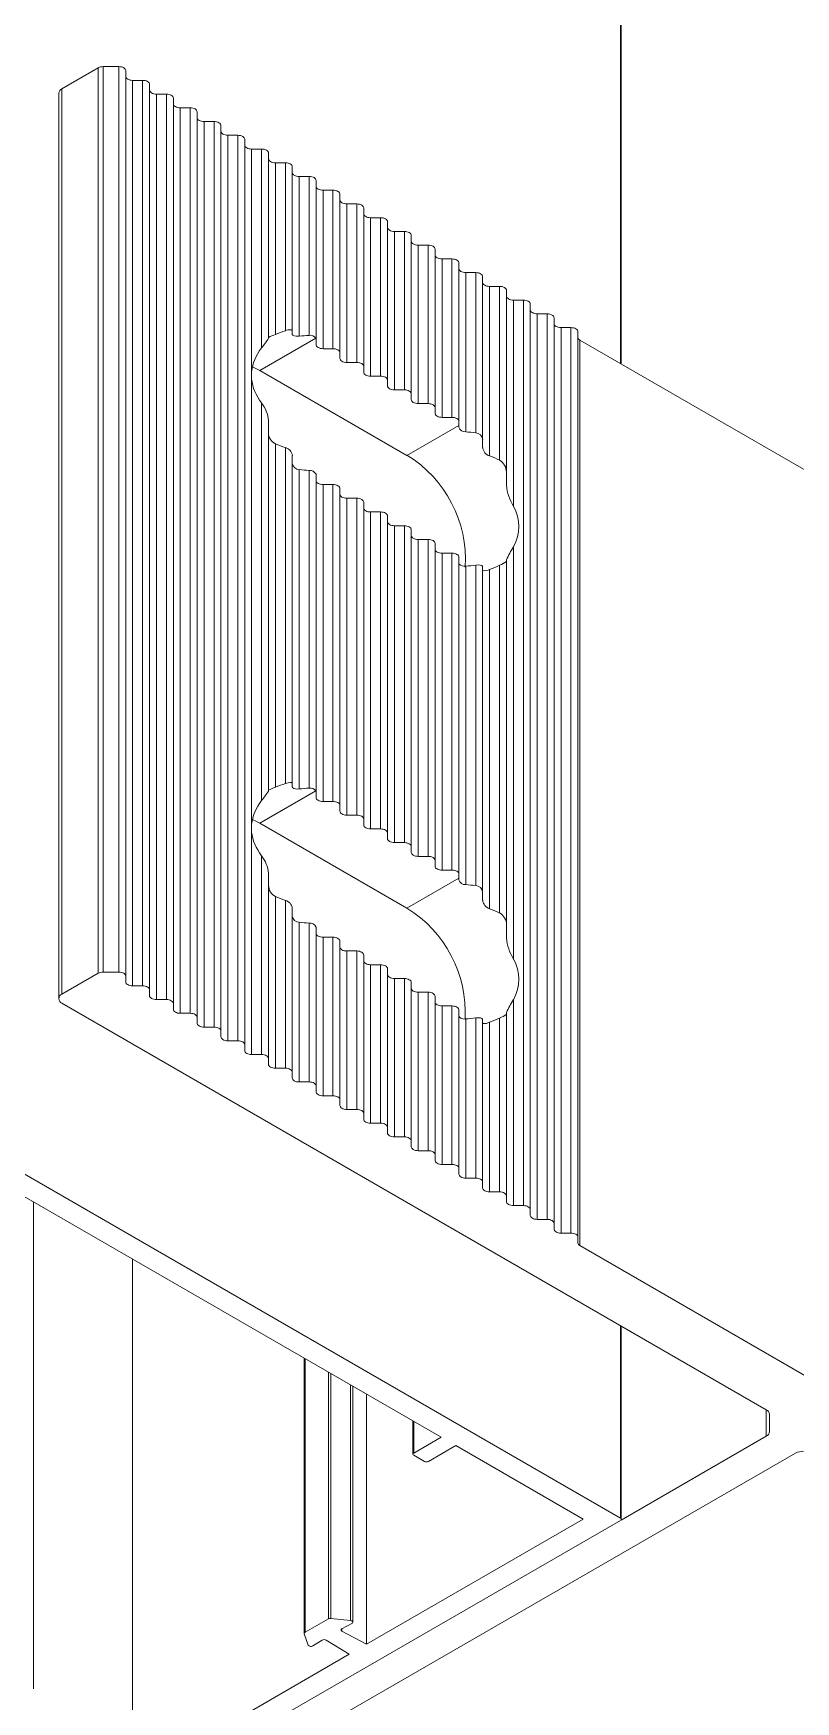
# Model space of a CAD drawing. Header units: millimetres. Extents: x 39 to 459, y 26 to 647.
# Drawn here: x 87.522 to 88.622, y 103.096 to 105.503 of the extents above; entities that cross this region are included whole.
import ezdxf

# ---------------------------------------------------------------- set-up
doc = ezdxf.new("R2010")
doc.units = ezdxf.units.MM
doc.linetypes.add('DASH2', pattern=[19.05, 12.7, -6.35])
doc.layers.add('ANTET', color=7, linetype='Continuous')

msp = doc.modelspace()

# ---------------------------------------------------------------- linework, layer by layer
at = {"color": 8, "linetype": 'Continuous', "lineweight": 15}
for p, q in [((88.369, 131.4043), (88.369, 105.0268)), ((88.369, 103.6385), (88.369, 103.3609)), ((87.9137, 103.591), (87.9137, 103.1961)), ((87.9474, 103.5716), (87.9474, 103.2155)), ((87.951, 103.5695), (87.951, 103.2162)), ((87.9794, 103.5531), (87.9794, 103.213)), ((88.5792, 103.5172), (88.5792, 103.4791)), ((88.0706, 103.5005), (88.0706, 103.4548)), ((87.9669, 103.2013), (87.9669, 103.1979))]:
    msp.add_line(p, q, dxfattribs=at)
at = {"color": 7, "linetype": 'Continuous', "lineweight": 15}
for p, q in [((88.3701, 105.0261), (88.3701, 131.4037)), ((87.5629, 105.4235), (87.6152, 105.4537)), ((87.6152, 105.4537), (87.6152, 104.147)), ((87.6223, 105.4553), (87.6223, 104.1487)), ((87.6223, 105.4553), (87.6449, 105.4553)), ((87.6449, 105.4553), (87.6449, 104.1487)), ((87.6549, 105.4496), (87.6549, 104.1429)), ((87.5582, 105.4169), (87.5582, 104.1103)), ((87.5629, 105.4235), (87.5629, 104.1168)), ((87.6649, 105.4355), (87.6649, 104.1289)), ((87.6649, 105.4355), (87.6792, 105.4355)), ((87.6792, 105.4355), (87.6792, 104.1289)), ((87.6892, 105.4298), (87.6892, 104.1231)), ((87.6992, 105.4157), (87.6992, 104.1091)), ((87.6992, 105.4157), (87.7136, 105.4157)), ((87.7136, 105.4157), (87.7136, 104.1091)), ((87.7236, 105.4099), (87.7236, 104.1033)), ((87.7336, 105.3959), (87.7336, 104.0893)), ((87.7336, 105.3959), (87.7479, 105.3959)), ((87.7479, 105.3959), (87.7479, 104.0893)), ((87.7579, 105.3901), (87.7579, 104.0835)), ((87.7679, 105.3761), (87.7679, 104.0694)), ((87.7679, 105.3761), (87.7823, 105.3761)), ((87.7823, 105.3761), (87.7823, 104.0694)), ((87.7923, 105.3703), (87.7923, 104.0637)), ((87.8023, 105.3562), (87.8023, 104.0496)), ((87.8023, 105.3562), (87.8166, 105.3562)), ((87.8166, 105.3562), (87.8166, 104.0496)), ((87.8266, 105.3505), (87.8266, 104.0438)), ((87.8366, 105.3364), (87.8366, 105.0154)), ((87.8366, 105.3364), (87.851, 105.3364)), ((87.851, 105.3364), (87.851, 105.0496)), ((87.861, 105.3306), (87.861, 105.0633)), ((87.871, 105.3166), (87.871, 105.0688)), ((87.871, 105.3166), (87.8853, 105.3166)), ((87.8853, 105.3166), (87.8853, 105.0743)), ((87.8953, 105.3108), (87.8953, 105.0744)), ((87.9053, 105.2968), (87.9053, 105.0664)), ((87.9053, 105.2968), (87.9196, 105.2968)), ((87.9196, 105.2968), (87.9196, 105.0676)), ((87.9296, 105.291), (87.9296, 105.0623)), ((87.9396, 105.277), (87.9396, 105.0483)), ((87.9396, 105.277), (87.954, 105.277)), ((87.954, 105.277), (87.954, 105.0483)), ((87.964, 105.2712), (87.964, 105.0425)), ((87.974, 105.2571), (87.974, 105.0285)), ((87.974, 105.2571), (87.9883, 105.2571)), ((87.9883, 105.2571), (87.9883, 105.0285)), ((87.9983, 105.2514), (87.9983, 105.0227)), ((88.0083, 105.2373), (88.0083, 105.0087)), ((88.0083, 105.2373), (88.0227, 105.2373)), ((88.0227, 105.2373), (88.0227, 105.0087)), ((88.0327, 105.2315), (88.0327, 105.0029)), ((88.0427, 105.2175), (88.0427, 104.9888)), ((88.0427, 105.2175), (88.057, 105.2175)), ((88.057, 105.2175), (88.057, 104.9888)), ((88.067, 105.2117), (88.067, 104.9831)), ((88.077, 105.1977), (88.077, 104.969)), ((88.077, 105.1977), (88.0914, 105.1977)), ((88.0914, 105.1977), (88.0914, 104.969)), ((88.1014, 105.1919), (88.1014, 104.9632)), ((88.1114, 105.1779), (88.1114, 104.9492)), ((88.1114, 105.1779), (88.1257, 105.1779)), ((88.1257, 105.1779), (88.1257, 104.9492)), ((88.1357, 105.1721), (88.1357, 104.9434)), ((88.1457, 105.158), (88.1457, 104.9283)), ((88.1457, 105.158), (88.16, 105.158)), ((88.16, 105.158), (88.16, 104.9268)), ((88.17, 105.1523), (88.17, 104.9175)), ((88.18, 105.1382), (88.18, 104.8935)), ((88.18, 105.1382), (88.1944, 105.1382)), ((88.1944, 105.1382), (88.1944, 104.8874)), ((88.2044, 105.1324), (88.2044, 104.8704)), ((88.2144, 105.1184), (88.2144, 104.8212)), ((88.2144, 105.1184), (88.2287, 105.1184)), ((88.2287, 105.1184), (88.2287, 103.8118)), ((88.2387, 105.1126), (88.2387, 103.806)), ((88.2487, 105.0986), (88.2487, 103.7919)), ((88.2487, 105.0986), (88.2631, 105.0986)), ((88.2631, 105.0986), (88.2631, 103.7919)), ((88.2731, 105.0928), (88.2731, 103.7862)), ((88.2831, 105.0787), (88.2831, 103.7721)), ((88.2831, 105.0787), (88.2974, 105.0787)), ((88.2974, 105.0787), (88.2974, 103.7721)), ((87.9294, 105.0635), (87.8485, 105.0169)), ((87.8953, 105.0744), (87.8953, 105.0692)), ((87.9296, 105.0541), (87.9296, 105.0623)), ((88.3074, 105.073), (88.3074, 103.7663)), ((88.3103, 105.0606), (88.3103, 103.754)), ((88.6397, 104.8706), (88.3103, 105.0606)), ((87.954, 105.0483), (87.9396, 105.0483)), ((87.964, 105.0342), (87.964, 105.0425)), ((87.8377, 105.0223), (87.8485, 105.0169)), ((88.0607, 104.8944), (87.8485, 105.0169)), ((87.9883, 105.0285), (87.974, 105.0285)), ((87.9983, 105.0144), (87.9983, 105.0227)), ((88.0227, 105.0087), (88.0083, 105.0087)), ((87.8366, 105.0041), (87.8366, 104.3621)), ((88.0327, 104.9946), (88.0327, 105.0029)), ((88.057, 104.9888), (88.0427, 104.9888)), ((88.067, 104.9748), (88.067, 104.9831)), ((87.851, 104.97), (87.851, 104.3962)), ((88.0914, 104.969), (88.077, 104.969)), ((88.1014, 104.955), (88.1014, 104.9632)), ((87.861, 104.9447), (87.861, 104.41)), ((88.1357, 104.9377), (88.0607, 104.8944)), ((88.1257, 104.9492), (88.1114, 104.9492)), ((88.1357, 104.9377), (88.1357, 104.9434)), ((88.1357, 104.9377), (88.1357, 104.9351)), ((87.871, 104.9111), (87.871, 104.4155)), ((87.8853, 104.9056), (87.8853, 104.421)), ((87.8953, 104.894), (87.8953, 104.421)), ((87.9053, 104.8739), (87.9053, 104.413)), ((87.9196, 104.8727), (87.9196, 104.4143)), ((87.9296, 104.8664), (87.9296, 104.409)), ((88.2044, 104.8704), (88.2044, 104.8513)), ((87.9396, 104.8523), (87.9396, 104.395)), ((87.954, 104.8523), (87.9396, 104.8523)), ((87.954, 104.8523), (87.954, 104.395)), ((87.964, 104.8465), (87.964, 104.3892)), ((87.974, 104.8325), (87.974, 104.3752)), ((87.9883, 104.8325), (87.974, 104.8325)), ((87.9883, 104.8325), (87.9883, 104.3752)), ((87.9983, 104.8267), (87.9983, 104.3694)), ((88.0083, 104.8127), (88.0083, 104.3553)), ((88.0227, 104.8127), (88.0083, 104.8127)), ((88.0227, 104.8127), (88.0227, 104.3553)), ((88.0327, 104.8069), (88.0327, 104.3496)), ((88.0427, 104.7928), (88.0427, 104.3355)), ((88.057, 104.7928), (88.0427, 104.7928)), ((88.057, 104.7928), (88.057, 104.3355)), ((88.067, 104.7871), (88.067, 104.3297)), ((88.077, 104.773), (88.077, 104.3157)), ((88.0914, 104.773), (88.077, 104.773)), ((88.0914, 104.773), (88.0914, 104.3157)), ((88.1014, 104.7672), (88.1014, 104.3099)), ((88.1114, 104.7532), (88.1114, 104.2959)), ((88.1257, 104.7532), (88.1114, 104.7532)), ((88.1257, 104.7532), (88.1257, 104.2959)), ((88.1357, 104.7474), (88.1357, 104.2901)), ((88.2044, 104.7437), (88.2044, 104.7411)), ((88.2044, 104.7411), (88.2044, 104.2171)), ((88.2144, 104.7623), (88.2144, 104.1679)), ((88.1457, 104.7344), (88.1457, 104.275)), ((88.16, 104.736), (88.16, 104.2735)), ((88.17, 104.7337), (88.17, 104.2642)), ((88.18, 104.7296), (88.18, 104.2401)), ((88.1944, 104.7357), (88.1944, 104.2341)), ((87.9294, 104.4102), (87.8485, 104.3636)), ((87.8953, 104.4159), (87.8953, 104.421)), ((87.9296, 104.4008), (87.9296, 104.409)), ((87.954, 104.395), (87.9396, 104.395)), ((87.964, 104.3809), (87.964, 104.3892)), ((86.6069, 104.3779), (88.369, 103.3609)), ((87.8485, 104.3636), (87.8377, 104.369)), ((88.0607, 104.2411), (87.8485, 104.3636)), ((87.9883, 104.3752), (87.974, 104.3752)), ((87.9983, 104.3611), (87.9983, 104.3694)), ((88.0227, 104.3553), (88.0083, 104.3553)), ((87.8366, 104.3508), (87.8366, 104.0298)), ((88.0327, 104.3413), (88.0327, 104.3496)), ((88.057, 104.3355), (88.0427, 104.3355)), ((86.6606, 104.3142), (88.1102, 103.4776)), ((87.851, 104.3167), (87.851, 104.0298)), ((88.067, 104.3215), (88.067, 104.3297)), ((88.0914, 104.3157), (88.077, 104.3157)), ((88.1014, 104.3017), (88.1014, 104.3099)), ((87.861, 104.2914), (87.861, 104.024)), ((88.1357, 104.2844), (88.0607, 104.2411)), ((88.1257, 104.2959), (88.1114, 104.2959)), ((88.1357, 104.2844), (88.1357, 104.2901)), ((88.1357, 104.2818), (88.1357, 104.2844)), ((87.871, 104.2578), (87.871, 104.01)), ((87.8853, 104.2523), (87.8853, 104.01)), ((87.8953, 104.2407), (87.8953, 104.0042)), ((87.9053, 104.2206), (87.9053, 103.9902)), ((87.9196, 104.2193), (87.9196, 103.9902)), ((87.9296, 104.213), (87.9296, 103.9844)), ((88.2044, 104.198), (88.2044, 104.2171)), ((87.9396, 104.199), (87.9396, 103.9703)), ((87.954, 104.199), (87.9396, 104.199)), ((87.954, 104.199), (87.954, 103.9703)), ((87.964, 104.1932), (87.964, 103.9646)), ((87.974, 104.1792), (87.974, 103.9505)), ((87.9883, 104.1792), (87.974, 104.1792)), ((87.9883, 104.1792), (87.9883, 103.9505)), ((87.9983, 104.1734), (87.9983, 103.9447)), ((87.5629, 104.1168), (87.6152, 104.147)), ((87.6223, 104.1487), (87.6449, 104.1487)), ((87.6549, 104.1429), (87.6549, 104.1347)), ((88.0083, 104.1593), (88.0083, 103.9307)), ((88.0227, 104.1593), (88.0083, 104.1593)), ((88.0227, 104.1593), (88.0227, 103.9307)), ((88.0327, 104.1536), (88.0327, 103.9249)), ((88.0427, 104.1395), (88.0427, 103.9109)), ((88.057, 104.1395), (88.0427, 104.1395)), ((88.057, 104.1395), (88.057, 103.9109)), ((87.6649, 104.1289), (87.6792, 104.1289)), ((87.6892, 104.1231), (87.6892, 104.1148)), ((88.067, 104.1338), (88.067, 103.9051)), ((88.077, 104.1197), (88.077, 103.891)), ((88.0914, 104.1197), (88.077, 104.1197)), ((88.0914, 104.1197), (88.0914, 103.891)), ((88.5792, 103.5172), (87.5629, 104.1038)), ((87.6992, 104.1091), (87.7136, 104.1091)), ((87.7236, 104.1033), (87.7236, 104.095)), ((88.1014, 104.1139), (88.1014, 103.8853)), ((88.1114, 104.0999), (88.1114, 103.8712)), ((88.1257, 104.0999), (88.1114, 104.0999)), ((88.1257, 104.0999), (88.1257, 103.8712)), ((88.1357, 104.0941), (88.1357, 103.8655)), ((88.2044, 104.0878), (88.2044, 104.0904)), ((88.2144, 104.109), (88.2144, 103.8118)), ((87.7336, 104.0893), (87.7479, 104.0893)), ((87.7579, 104.0835), (87.7579, 104.0752)), ((87.7679, 104.0694), (87.7823, 104.0694)), ((88.1457, 104.0811), (88.1457, 103.8514)), ((88.16, 104.0827), (88.16, 103.8514)), ((88.17, 104.0804), (88.17, 103.8456)), ((88.18, 104.0763), (88.18, 103.8316)), ((88.1944, 104.0824), (88.1944, 103.8316)), ((88.2044, 104.0878), (88.2044, 103.8258)), ((87.7923, 104.0637), (87.7923, 104.0554)), ((87.8023, 104.0496), (87.8166, 104.0496)), ((87.8266, 104.0438), (87.8266, 104.0356)), ((87.8366, 104.0298), (87.851, 104.0298)), ((87.861, 104.024), (87.861, 104.0157)), ((87.871, 104.01), (87.8853, 104.01)), ((87.8953, 104.0042), (87.8953, 103.9959)), ((87.9053, 103.9902), (87.9196, 103.9902)), ((87.9296, 103.9844), (87.9296, 103.9761)), ((87.9396, 103.9703), (87.954, 103.9703)), ((87.964, 103.9646), (87.964, 103.9563)), ((87.974, 103.9505), (87.9883, 103.9505)), ((87.9983, 103.9447), (87.9983, 103.9365)), ((88.0083, 103.9307), (88.0227, 103.9307)), ((88.0327, 103.9249), (88.0327, 103.9166)), ((88.0427, 103.9109), (88.057, 103.9109)), ((88.067, 103.9051), (88.067, 103.8968)), ((88.077, 103.891), (88.0914, 103.891)), ((88.1014, 103.8853), (88.1014, 103.877)), ((88.1114, 103.8712), (88.1257, 103.8712)), ((88.1357, 103.8655), (88.1357, 103.8572)), ((88.1457, 103.8514), (88.16, 103.8514)), ((88.17, 103.8456), (88.17, 103.8374)), ((88.18, 103.8316), (88.1944, 103.8316)), ((88.2044, 103.8258), (88.2044, 103.8175)), ((87.5216, 103.1144), (87.5216, 103.8173)), ((88.2144, 103.8118), (88.2287, 103.8118)), ((88.2387, 103.806), (88.2387, 103.7977)), ((88.2487, 103.7919), (88.2631, 103.7919)), ((88.2731, 103.7862), (88.2731, 103.7779)), ((88.2831, 103.7721), (88.2974, 103.7721)), ((88.3074, 103.7663), (88.3074, 103.7581)), ((88.6397, 103.5639), (88.3103, 103.754)), ((87.6647, 103.7347), (87.6647, 102.9838)), ((88.3701, 103.3593), (88.3701, 103.6379)), ((87.9126, 103.5917), (87.9126, 103.1945)), ((87.9826, 103.2107), (87.9826, 103.5512)), ((88.0025, 103.5398), (88.0025, 103.1788)), ((88.0694, 103.5011), (88.0694, 103.4531)), ((88.5839, 103.4856), (88.5839, 103.5106)), ((88.1102, 103.4776), (88.0706, 103.4548)), ((88.0918, 103.4425), (88.1314, 103.4654)), ((88.1314, 103.4654), (88.3152, 103.3593)), ((88.3697, 103.3581), (88.5792, 103.4791)), ((87.9239, 103.0519), (88.6217, 103.4546)), ((88.0706, 103.4515), (88.0861, 103.4425)), ((88.369, 103.3576), (87.6675, 102.9528)), ((88.3152, 103.3593), (88.0025, 103.1788)), ((87.9474, 103.2155), (87.9137, 103.1961)), ((87.9794, 103.213), (87.951, 103.2162)), ((87.9669, 103.2013), (87.9814, 103.209)), ((87.9126, 103.194), (87.9182, 103.1776)), ((87.925, 103.1765), (87.9385, 103.1848)), ((87.9443, 103.1848), (87.9775, 103.1643)), ((88.0025, 103.1788), (87.9669, 103.1979)), ((87.9775, 103.1643), (87.6647, 102.9838))]:
    msp.add_line(p, q, dxfattribs=at)
at = {"color": 7, "linetype": 'Continuous', "lineweight": 15, "flags": 128}
for points in [[(87.6449, 105.4553), (87.6468, 105.4552), (87.6487, 105.4549), (87.6505, 105.4544), (87.652, 105.4537), (87.6532, 105.4528), (87.6541, 105.4518), (87.6547, 105.4507), (87.6549, 105.4496)], [(87.6549, 105.4413), (87.6551, 105.4402), (87.6557, 105.4391), (87.6566, 105.4381), (87.6578, 105.4372), (87.6593, 105.4365), (87.6611, 105.436), (87.6629, 105.4356), (87.6649, 105.4355)], [(87.6792, 105.4355), (87.6812, 105.4354), (87.6831, 105.4351), (87.6848, 105.4346), (87.6863, 105.4338), (87.6876, 105.433), (87.6885, 105.432), (87.689, 105.4309), (87.6892, 105.4298)], [(87.6892, 105.4215), (87.6894, 105.4203), (87.69, 105.4193), (87.6909, 105.4183), (87.6922, 105.4174), (87.6937, 105.4167), (87.6954, 105.4161), (87.6973, 105.4158), (87.6992, 105.4157)], [(87.7136, 105.4157), (87.7155, 105.4156), (87.7174, 105.4153), (87.7191, 105.4147), (87.7207, 105.414), (87.7219, 105.4131), (87.7228, 105.4121), (87.7234, 105.4111), (87.7236, 105.4099)], [(87.7236, 105.4017), (87.7238, 105.4005), (87.7243, 105.3994), (87.7253, 105.3984), (87.7265, 105.3976), (87.728, 105.3969), (87.7298, 105.3963), (87.7316, 105.396), (87.7336, 105.3959)], [(87.7479, 105.3959), (87.7499, 105.3958), (87.7518, 105.3954), (87.7535, 105.3949), (87.755, 105.3942), (87.7562, 105.3933), (87.7572, 105.3923), (87.7577, 105.3912), (87.7579, 105.3901)], [(87.7579, 105.3818), (87.7581, 105.3807), (87.7587, 105.3796), (87.7596, 105.3786), (87.7609, 105.3778), (87.7624, 105.377), (87.7641, 105.3765), (87.766, 105.3762), (87.7679, 105.3761)], [(87.7823, 105.3761), (87.7842, 105.376), (87.7861, 105.3756), (87.7878, 105.3751), (87.7893, 105.3744), (87.7906, 105.3735), (87.7915, 105.3725), (87.7921, 105.3714), (87.7923, 105.3703)], [(87.7923, 105.362), (87.7925, 105.3609), (87.793, 105.3598), (87.794, 105.3588), (87.7952, 105.3579), (87.7967, 105.3572), (87.7984, 105.3567), (87.8003, 105.3564), (87.8023, 105.3562)], [(87.8166, 105.3562), (87.8186, 105.3561), (87.8204, 105.3558), (87.8222, 105.3553), (87.8237, 105.3546), (87.8249, 105.3537), (87.8258, 105.3527), (87.8264, 105.3516), (87.8266, 105.3505)], [(87.8266, 105.3422), (87.8268, 105.3411), (87.8274, 105.34), (87.8283, 105.339), (87.8295, 105.3381), (87.8311, 105.3374), (87.8328, 105.3369), (87.8347, 105.3365), (87.8366, 105.3364)], [(87.851, 105.3364), (87.8529, 105.3363), (87.8548, 105.336), (87.8565, 105.3354), (87.858, 105.3347), (87.8593, 105.3339), (87.8602, 105.3329), (87.8608, 105.3318), (87.861, 105.3306)], [(87.861, 105.3224), (87.8611, 105.3212), (87.8617, 105.3202), (87.8626, 105.3192), (87.8639, 105.3183), (87.8654, 105.3176), (87.8671, 105.317), (87.869, 105.3167), (87.871, 105.3166)], [(87.8853, 105.3166), (87.8872, 105.3165), (87.8891, 105.3162), (87.8909, 105.3156), (87.8924, 105.3149), (87.8936, 105.314), (87.8945, 105.313), (87.8951, 105.312), (87.8953, 105.3108)], [(87.8953, 105.3025), (87.8955, 105.3014), (87.8961, 105.3003), (87.897, 105.2993), (87.8982, 105.2985), (87.8997, 105.2978), (87.9015, 105.2972), (87.9033, 105.2969), (87.9053, 105.2968)], [(87.9196, 105.2968), (87.9216, 105.2967), (87.9235, 105.2963), (87.9252, 105.2958), (87.9267, 105.2951), (87.928, 105.2942), (87.9289, 105.2932), (87.9294, 105.2921), (87.9296, 105.291)], [(87.9296, 105.2827), (87.9298, 105.2816), (87.9304, 105.2805), (87.9313, 105.2795), (87.9326, 105.2786), (87.9341, 105.2779), (87.9358, 105.2774), (87.9377, 105.2771), (87.9396, 105.277)], [(87.954, 105.277), (87.9559, 105.2768), (87.9578, 105.2765), (87.9595, 105.276), (87.9611, 105.2753), (87.9623, 105.2744), (87.9632, 105.2734), (87.9638, 105.2723), (87.964, 105.2712)], [(87.964, 105.2629), (87.9642, 105.2618), (87.9647, 105.2607), (87.9657, 105.2597), (87.9669, 105.2588), (87.9684, 105.2581), (87.9702, 105.2576), (87.972, 105.2572), (87.974, 105.2571)], [(87.9883, 105.2571), (87.9903, 105.257), (87.9922, 105.2567), (87.9939, 105.2562), (87.9954, 105.2554), (87.9966, 105.2546), (87.9976, 105.2536), (87.9981, 105.2525), (87.9983, 105.2514)], [(87.9983, 105.2431), (87.9985, 105.242), (87.9991, 105.2409), (88, 105.2399), (88.0013, 105.239), (88.0028, 105.2383), (88.0045, 105.2378), (88.0064, 105.2374), (88.0083, 105.2373)], [(88.0227, 105.2373), (88.0246, 105.2372), (88.0265, 105.2369), (88.0282, 105.2363), (88.0297, 105.2356), (88.031, 105.2348), (88.0319, 105.2338), (88.0325, 105.2327), (88.0327, 105.2315)], [(88.0327, 105.2233), (88.0329, 105.2221), (88.0334, 105.2211), (88.0344, 105.2201), (88.0356, 105.2192), (88.0371, 105.2185), (88.0388, 105.2179), (88.0407, 105.2176), (88.0427, 105.2175)], [(88.057, 105.2175), (88.059, 105.2174), (88.0608, 105.2171), (88.0626, 105.2165), (88.0641, 105.2158), (88.0653, 105.2149), (88.0663, 105.2139), (88.0668, 105.2128), (88.067, 105.2117)], [(88.067, 105.2034), (88.0672, 105.2023), (88.0678, 105.2012), (88.0687, 105.2002), (88.0699, 105.1994), (88.0715, 105.1986), (88.0732, 105.1981), (88.0751, 105.1978), (88.077, 105.1977)], [(88.0914, 105.1977), (88.0933, 105.1976), (88.0952, 105.1972), (88.0969, 105.1967), (88.0984, 105.196), (88.0997, 105.1951), (88.1006, 105.1941), (88.1012, 105.193), (88.1014, 105.1919)], [(88.1014, 105.1836), (88.1015, 105.1825), (88.1021, 105.1814), (88.103, 105.1804), (88.1043, 105.1795), (88.1058, 105.1788), (88.1075, 105.1783), (88.1094, 105.178), (88.1114, 105.1779)], [(88.1257, 105.1779), (88.1277, 105.1777), (88.1295, 105.1774), (88.1313, 105.1769), (88.1328, 105.1762), (88.134, 105.1753), (88.1349, 105.1743), (88.1355, 105.1732), (88.1357, 105.1721)], [(88.1357, 105.1638), (88.1359, 105.1627), (88.1365, 105.1616), (88.1374, 105.1606), (88.1386, 105.1597), (88.1401, 105.159), (88.1419, 105.1585), (88.1437, 105.1581), (88.1457, 105.158)], [(88.16, 105.158), (88.162, 105.1579), (88.1639, 105.1576), (88.1656, 105.1571), (88.1671, 105.1563), (88.1684, 105.1555), (88.1693, 105.1545), (88.1699, 105.1534), (88.17, 105.1523)], [(88.17, 105.144), (88.1702, 105.1429), (88.1708, 105.1418), (88.1717, 105.1408), (88.173, 105.1399), (88.1745, 105.1392), (88.1762, 105.1387), (88.1781, 105.1383), (88.18, 105.1382)], [(88.1944, 105.1382), (88.1963, 105.1381), (88.1982, 105.1378), (88.1999, 105.1372), (88.2015, 105.1365), (88.2027, 105.1356), (88.2036, 105.1346), (88.2042, 105.1336), (88.2044, 105.1324)], [(88.2044, 105.1242), (88.2046, 105.123), (88.2051, 105.122), (88.2061, 105.121), (88.2073, 105.1201), (88.2088, 105.1194), (88.2106, 105.1188), (88.2124, 105.1185), (88.2144, 105.1184)], [(88.2287, 105.1184), (88.2307, 105.1183), (88.2326, 105.1179), (88.2343, 105.1174), (88.2358, 105.1167), (88.237, 105.1158), (88.238, 105.1148), (88.2385, 105.1137), (88.2387, 105.1126)], [(88.2387, 105.1043), (88.2389, 105.1032), (88.2395, 105.1021), (88.2404, 105.1011), (88.2417, 105.1003), (88.2432, 105.0995), (88.2449, 105.099), (88.2468, 105.0987), (88.2487, 105.0986)], [(88.2631, 105.0986), (88.265, 105.0985), (88.2669, 105.0981), (88.2686, 105.0976), (88.2701, 105.0969), (88.2714, 105.096), (88.2723, 105.095), (88.2729, 105.0939), (88.2731, 105.0928)], [(88.2731, 105.0845), (88.2733, 105.0834), (88.2738, 105.0823), (88.2748, 105.0813), (88.276, 105.0804), (88.2775, 105.0797), (88.2792, 105.0792), (88.2811, 105.0789), (88.2831, 105.0787)], [(88.2974, 105.0787), (88.2994, 105.0786), (88.3012, 105.0783), (88.303, 105.0778), (88.3045, 105.0771), (88.3057, 105.0762), (88.3067, 105.0752), (88.3072, 105.0741), (88.3074, 105.073)], [(87.8853, 105.0743), (87.8855, 105.0744), (87.8887, 105.0753), (87.8918, 105.0757), (87.8941, 105.0755), (87.8952, 105.0747), (87.8953, 105.0744)], [(87.8953, 105.0692), (87.8953, 105.0688), (87.8962, 105.0677), (87.8981, 105.0668), (87.9009, 105.0663), (87.9042, 105.0663), (87.9053, 105.0664)], [(87.9396, 105.0483), (87.9377, 105.0484), (87.9358, 105.0487), (87.9341, 105.0493), (87.9326, 105.05), (87.9313, 105.0509), (87.9304, 105.0519), (87.9298, 105.0529), (87.9296, 105.0541)], [(87.964, 105.0425), (87.9638, 105.0437), (87.9632, 105.0447), (87.9623, 105.0457), (87.9611, 105.0466), (87.9595, 105.0473), (87.9578, 105.0479), (87.9559, 105.0482), (87.954, 105.0483)], [(87.974, 105.0285), (87.972, 105.0286), (87.9702, 105.0289), (87.9684, 105.0294), (87.9669, 105.0302), (87.9657, 105.031), (87.9647, 105.032), (87.9642, 105.0331), (87.964, 105.0342)], [(87.8366, 105.0041), (87.8364, 105.0127), (87.8366, 105.0154)], [(87.9983, 105.0227), (87.9981, 105.0238), (87.9976, 105.0249), (87.9966, 105.0259), (87.9954, 105.0268), (87.9939, 105.0275), (87.9922, 105.028), (87.9903, 105.0284), (87.9883, 105.0285)], [(88.0083, 105.0087), (88.0064, 105.0088), (88.0045, 105.0091), (88.0028, 105.0096), (88.0013, 105.0103), (88, 105.0112), (87.9991, 105.0122), (87.9985, 105.0133), (87.9983, 105.0144)], [(88.0327, 105.0029), (88.0325, 105.004), (88.0319, 105.0051), (88.031, 105.0061), (88.0297, 105.007), (88.0282, 105.0077), (88.0265, 105.0082), (88.0246, 105.0085), (88.0227, 105.0087)], [(88.0427, 104.9888), (88.0407, 104.9889), (88.0388, 104.9893), (88.0371, 104.9898), (88.0356, 104.9905), (88.0344, 104.9914), (88.0334, 104.9924), (88.0329, 104.9935), (88.0327, 104.9946)], [(88.067, 104.9831), (88.0668, 104.9842), (88.0663, 104.9853), (88.0653, 104.9863), (88.0641, 104.9871), (88.0626, 104.9879), (88.0608, 104.9884), (88.059, 104.9887), (88.057, 104.9888)], [(88.077, 104.969), (88.0751, 104.9691), (88.0732, 104.9695), (88.0715, 104.97), (88.0699, 104.9707), (88.0687, 104.9716), (88.0678, 104.9726), (88.0672, 104.9737), (88.067, 104.9748)], [(88.1014, 104.9632), (88.1012, 104.9644), (88.1006, 104.9655), (88.0997, 104.9664), (88.0984, 104.9673), (88.0969, 104.968), (88.0952, 104.9686), (88.0933, 104.9689), (88.0914, 104.969)], [(88.1114, 104.9492), (88.1094, 104.9493), (88.1075, 104.9496), (88.1058, 104.9502), (88.1043, 104.9509), (88.103, 104.9518), (88.1021, 104.9528), (88.1015, 104.9538), (88.1014, 104.955)], [(88.1357, 104.9434), (88.1355, 104.9445), (88.1349, 104.9456), (88.134, 104.9466), (88.1328, 104.9475), (88.1313, 104.9482), (88.1295, 104.9488), (88.1277, 104.9491), (88.1257, 104.9492)], [(88.17, 104.9175), (88.17, 104.9136), (88.17, 104.9097), (88.17, 104.9057)], [(87.9396, 104.8523), (87.9377, 104.8524), (87.9358, 104.8527), (87.9341, 104.8533), (87.9326, 104.854), (87.9313, 104.8549), (87.9304, 104.8559), (87.9298, 104.8569), (87.9296, 104.8581)], [(87.964, 104.8465), (87.9638, 104.8477), (87.9632, 104.8487), (87.9623, 104.8497), (87.9611, 104.8506), (87.9595, 104.8513), (87.9578, 104.8519), (87.9559, 104.8522), (87.954, 104.8523)], [(87.974, 104.8325), (87.972, 104.8326), (87.9702, 104.8329), (87.9684, 104.8335), (87.9669, 104.8342), (87.9657, 104.835), (87.9647, 104.836), (87.9642, 104.8371), (87.964, 104.8383)], [(87.9983, 104.8267), (87.9981, 104.8278), (87.9976, 104.8289), (87.9966, 104.8299), (87.9954, 104.8308), (87.9939, 104.8315), (87.9922, 104.832), (87.9903, 104.8324), (87.9883, 104.8325)], [(88.0083, 104.8127), (88.0064, 104.8128), (88.0045, 104.8131), (88.0028, 104.8136), (88.0013, 104.8144), (88, 104.8152), (87.9991, 104.8162), (87.9985, 104.8173), (87.9983, 104.8184)], [(88.0327, 104.8069), (88.0325, 104.808), (88.0319, 104.8091), (88.031, 104.8101), (88.0297, 104.811), (88.0282, 104.8117), (88.0265, 104.8122), (88.0246, 104.8126), (88.0227, 104.8127)], [(88.0427, 104.7928), (88.0407, 104.793), (88.0388, 104.7933), (88.0371, 104.7938), (88.0356, 104.7945), (88.0344, 104.7954), (88.0334, 104.7964), (88.0329, 104.7975), (88.0327, 104.7986)], [(88.067, 104.7871), (88.0668, 104.7882), (88.0663, 104.7893), (88.0653, 104.7903), (88.0641, 104.7912), (88.0626, 104.7919), (88.0608, 104.7924), (88.059, 104.7927), (88.057, 104.7928)], [(88.077, 104.773), (88.0751, 104.7731), (88.0732, 104.7735), (88.0715, 104.774), (88.0699, 104.7747), (88.0687, 104.7756), (88.0678, 104.7766), (88.0672, 104.7777), (88.067, 104.7788)], [(88.1014, 104.7672), (88.1012, 104.7684), (88.1006, 104.7695), (88.0997, 104.7705), (88.0984, 104.7713), (88.0969, 104.772), (88.0952, 104.7726), (88.0933, 104.7729), (88.0914, 104.773)], [(88.1114, 104.7532), (88.1094, 104.7533), (88.1075, 104.7536), (88.1058, 104.7542), (88.1043, 104.7549), (88.103, 104.7558), (88.1021, 104.7568), (88.1015, 104.7578), (88.1014, 104.759)], [(88.1357, 104.7474), (88.1355, 104.7486), (88.1349, 104.7496), (88.134, 104.7506), (88.1328, 104.7515), (88.1313, 104.7522), (88.1295, 104.7528), (88.1277, 104.7531), (88.1257, 104.7532)], [(88.1457, 104.7344), (88.1435, 104.7343), (88.1404, 104.7348), (88.1379, 104.7358), (88.1363, 104.7374), (88.1357, 104.7392)], [(88.17, 104.7337), (88.1699, 104.7343), (88.1688, 104.7353), (88.1666, 104.7359), (88.1635, 104.7362), (88.1601, 104.736), (88.16, 104.736)], [(88.18, 104.7296), (88.1792, 104.7294), (88.1761, 104.7284), (88.173, 104.7278), (88.1708, 104.728), (88.17, 104.7289), (88.17, 104.7289)], [(87.871, 104.4155), (87.8703, 104.4152), (87.8674, 104.414), (87.8645, 104.4128), (87.8621, 104.4118), (87.861, 104.4113), (87.861, 104.4113)], [(87.8953, 104.421), (87.8952, 104.4215), (87.8942, 104.4222), (87.8921, 104.4224), (87.8891, 104.422), (87.8853, 104.421)], [(87.9053, 104.413), (87.9032, 104.4129), (87.9001, 104.4131), (87.8976, 104.4136), (87.8959, 104.4146), (87.8953, 104.4159)], [(87.9396, 104.395), (87.9377, 104.3951), (87.9358, 104.3954), (87.9341, 104.396), (87.9326, 104.3967), (87.9313, 104.3975), (87.9304, 104.3985), (87.9298, 104.3996), (87.9296, 104.4008)], [(87.964, 104.3892), (87.9638, 104.3903), (87.9632, 104.3914), (87.9623, 104.3924), (87.9611, 104.3933), (87.9595, 104.394), (87.9578, 104.3945), (87.9559, 104.3949), (87.954, 104.395)], [(87.974, 104.3752), (87.972, 104.3753), (87.9702, 104.3756), (87.9684, 104.3761), (87.9669, 104.3769), (87.9657, 104.3777), (87.9647, 104.3787), (87.9642, 104.3798), (87.964, 104.3809)], [(87.8366, 104.3621), (87.8365, 104.3607), (87.8366, 104.3508)], [(87.9983, 104.3694), (87.9981, 104.3705), (87.9976, 104.3716), (87.9966, 104.3726), (87.9954, 104.3735), (87.9939, 104.3742), (87.9922, 104.3747), (87.9903, 104.3751), (87.9883, 104.3752)], [(88.0083, 104.3553), (88.0064, 104.3555), (88.0045, 104.3558), (88.0028, 104.3563), (88.0013, 104.357), (88, 104.3579), (87.9991, 104.3589), (87.9985, 104.36), (87.9983, 104.3611)], [(88.0327, 104.3496), (88.0325, 104.3507), (88.0319, 104.3518), (88.031, 104.3528), (88.0297, 104.3537), (88.0282, 104.3544), (88.0265, 104.3549), (88.0246, 104.3552), (88.0227, 104.3553)], [(88.0427, 104.3355), (88.0407, 104.3356), (88.0388, 104.336), (88.0371, 104.3365), (88.0356, 104.3372), (88.0344, 104.3381), (88.0334, 104.3391), (88.0329, 104.3402), (88.0327, 104.3413)], [(88.067, 104.3297), (88.0668, 104.3309), (88.0663, 104.332), (88.0653, 104.333), (88.0641, 104.3338), (88.0626, 104.3345), (88.0608, 104.3351), (88.059, 104.3354), (88.057, 104.3355)], [(88.077, 104.3157), (88.0751, 104.3158), (88.0732, 104.3161), (88.0715, 104.3167), (88.0699, 104.3174), (88.0687, 104.3183), (88.0678, 104.3193), (88.0672, 104.3203), (88.067, 104.3215)], [(88.1014, 104.3099), (88.1012, 104.3111), (88.1006, 104.3121), (88.0997, 104.3131), (88.0984, 104.314), (88.0969, 104.3147), (88.0952, 104.3153), (88.0933, 104.3156), (88.0914, 104.3157)], [(88.1114, 104.2959), (88.1094, 104.296), (88.1075, 104.2963), (88.1058, 104.2969), (88.1043, 104.2976), (88.103, 104.2984), (88.1021, 104.2994), (88.1015, 104.3005), (88.1014, 104.3017)], [(88.1357, 104.2901), (88.1355, 104.2912), (88.1349, 104.2923), (88.134, 104.2933), (88.1328, 104.2942), (88.1313, 104.2949), (88.1295, 104.2954), (88.1277, 104.2958), (88.1257, 104.2959)], [(88.17, 104.2524), (88.17, 104.2564), (88.17, 104.2603), (88.17, 104.2642)], [(87.9396, 104.199), (87.9377, 104.1991), (87.9358, 104.1994), (87.9341, 104.2), (87.9326, 104.2007), (87.9313, 104.2016), (87.9304, 104.2026), (87.9298, 104.2036), (87.9296, 104.2048)], [(87.964, 104.1932), (87.9638, 104.1943), (87.9632, 104.1954), (87.9623, 104.1964), (87.9611, 104.1973), (87.9595, 104.198), (87.9578, 104.1986), (87.9559, 104.1989), (87.954, 104.199)], [(87.974, 104.1792), (87.972, 104.1793), (87.9702, 104.1796), (87.9684, 104.1801), (87.9669, 104.1809), (87.9657, 104.1817), (87.9647, 104.1827), (87.9642, 104.1838), (87.964, 104.1849)], [(87.9983, 104.1734), (87.9981, 104.1745), (87.9976, 104.1756), (87.9966, 104.1766), (87.9954, 104.1775), (87.9939, 104.1782), (87.9922, 104.1787), (87.9903, 104.1791), (87.9883, 104.1792)], [(88.0083, 104.1593), (88.0064, 104.1595), (88.0045, 104.1598), (88.0028, 104.1603), (88.0013, 104.161), (88, 104.1619), (87.9991, 104.1629), (87.9985, 104.164), (87.9983, 104.1651)], [(87.6449, 104.1487), (87.6468, 104.1486), (87.6487, 104.1483), (87.6505, 104.1477), (87.652, 104.147), (87.6532, 104.1462), (87.6541, 104.1452), (87.6547, 104.1441), (87.6549, 104.1429)], [(88.0327, 104.1536), (88.0325, 104.1547), (88.0319, 104.1558), (88.031, 104.1568), (88.0297, 104.1577), (88.0282, 104.1584), (88.0265, 104.1589), (88.0246, 104.1592), (88.0227, 104.1593)], [(88.0427, 104.1395), (88.0407, 104.1396), (88.0388, 104.14), (88.0371, 104.1405), (88.0356, 104.1412), (88.0344, 104.1421), (88.0334, 104.1431), (88.0329, 104.1442), (88.0327, 104.1453)], [(88.067, 104.1338), (88.0668, 104.1349), (88.0663, 104.136), (88.0653, 104.137), (88.0641, 104.1378), (88.0626, 104.1386), (88.0608, 104.1391), (88.059, 104.1394), (88.057, 104.1395)], [(87.6549, 104.1347), (87.6551, 104.1335), (87.6557, 104.1325), (87.6566, 104.1315), (87.6578, 104.1306), (87.6593, 104.1299), (87.6611, 104.1293), (87.6629, 104.129), (87.6649, 104.1289)], [(87.6792, 104.1289), (87.6812, 104.1288), (87.6831, 104.1285), (87.6848, 104.1279), (87.6863, 104.1272), (87.6876, 104.1263), (87.6885, 104.1253), (87.689, 104.1243), (87.6892, 104.1231)], [(87.6892, 104.1148), (87.6894, 104.1137), (87.69, 104.1126), (87.6909, 104.1116), (87.6922, 104.1108), (87.6937, 104.11), (87.6954, 104.1095), (87.6973, 104.1092), (87.6992, 104.1091)], [(88.077, 104.1197), (88.0751, 104.1198), (88.0732, 104.1201), (88.0715, 104.1207), (88.0699, 104.1214), (88.0687, 104.1223), (88.0678, 104.1233), (88.0672, 104.1244), (88.067, 104.1255)], [(88.1014, 104.1139), (88.1012, 104.1151), (88.1006, 104.1161), (88.0997, 104.1171), (88.0984, 104.118), (88.0969, 104.1187), (88.0952, 104.1193), (88.0933, 104.1196), (88.0914, 104.1197)], [(87.7136, 104.1091), (87.7155, 104.109), (87.7174, 104.1086), (87.7191, 104.1081), (87.7207, 104.1074), (87.7219, 104.1065), (87.7228, 104.1055), (87.7234, 104.1044), (87.7236, 104.1033)], [(87.7236, 104.095), (87.7238, 104.0939), (87.7243, 104.0928), (87.7253, 104.0918), (87.7265, 104.0909), (87.728, 104.0902), (87.7298, 104.0897), (87.7316, 104.0894), (87.7336, 104.0893)], [(88.1114, 104.0999), (88.1094, 104.1), (88.1075, 104.1003), (88.1058, 104.1009), (88.1043, 104.1016), (88.103, 104.1025), (88.1021, 104.1034), (88.1015, 104.1045), (88.1014, 104.1057)], [(88.1357, 104.0941), (88.1355, 104.0952), (88.1349, 104.0963), (88.134, 104.0973), (88.1328, 104.0982), (88.1313, 104.0989), (88.1295, 104.0994), (88.1277, 104.0998), (88.1257, 104.0999)], [(87.7479, 104.0893), (87.7499, 104.0891), (87.7518, 104.0888), (87.7535, 104.0883), (87.755, 104.0876), (87.7562, 104.0867), (87.7572, 104.0857), (87.7577, 104.0846), (87.7579, 104.0835)], [(87.7579, 104.0752), (87.7581, 104.0741), (87.7587, 104.073), (87.7596, 104.072), (87.7609, 104.0711), (87.7624, 104.0704), (87.7641, 104.0699), (87.766, 104.0695), (87.7679, 104.0694)], [(87.7823, 104.0694), (87.7842, 104.0693), (87.7861, 104.069), (87.7878, 104.0685), (87.7893, 104.0677), (87.7906, 104.0669), (87.7915, 104.0659), (87.7921, 104.0648), (87.7923, 104.0637)], [(88.1357, 104.0859), (88.1358, 104.0852), (88.1367, 104.0835), (88.1386, 104.0821), (88.1414, 104.0813), (88.1446, 104.081), (88.1457, 104.0811)], [(88.16, 104.0827), (88.161, 104.0828), (88.1641, 104.0829), (88.1669, 104.0826), (88.1689, 104.0819), (88.17, 104.0808), (88.17, 104.0804)], [(88.17, 104.0756), (88.1701, 104.0755), (88.1707, 104.0748), (88.1723, 104.0745), (88.1751, 104.0748), (88.1788, 104.0759), (88.18, 104.0763)], [(87.7923, 104.0554), (87.7925, 104.0543), (87.793, 104.0532), (87.794, 104.0522), (87.7952, 104.0513), (87.7967, 104.0506), (87.7984, 104.0501), (87.8003, 104.0497), (87.8023, 104.0496)], [(87.8166, 104.0496), (87.8186, 104.0495), (87.8204, 104.0492), (87.8222, 104.0486), (87.8237, 104.0479), (87.8249, 104.0471), (87.8258, 104.0461), (87.8264, 104.045), (87.8266, 104.0438)], [(87.8266, 104.0356), (87.8268, 104.0344), (87.8274, 104.0334), (87.8283, 104.0324), (87.8295, 104.0315), (87.8311, 104.0308), (87.8328, 104.0302), (87.8347, 104.0299), (87.8366, 104.0298)], [(87.851, 104.0298), (87.8529, 104.0297), (87.8548, 104.0294), (87.8565, 104.0288), (87.858, 104.0281), (87.8593, 104.0272), (87.8602, 104.0262), (87.8608, 104.0251), (87.861, 104.024)], [(87.861, 104.0157), (87.8611, 104.0146), (87.8617, 104.0135), (87.8626, 104.0125), (87.8639, 104.0117), (87.8654, 104.0109), (87.8671, 104.0104), (87.869, 104.0101), (87.871, 104.01)], [(87.8853, 104.01), (87.8872, 104.0099), (87.8891, 104.0095), (87.8909, 104.009), (87.8924, 104.0083), (87.8936, 104.0074), (87.8945, 104.0064), (87.8951, 104.0053), (87.8953, 104.0042)], [(87.8953, 103.9959), (87.8955, 103.9948), (87.8961, 103.9937), (87.897, 103.9927), (87.8982, 103.9918), (87.8997, 103.9911), (87.9015, 103.9906), (87.9033, 103.9903), (87.9053, 103.9902)], [(87.9196, 103.9902), (87.9216, 103.99), (87.9235, 103.9897), (87.9252, 103.9892), (87.9267, 103.9885), (87.928, 103.9876), (87.9289, 103.9866), (87.9294, 103.9855), (87.9296, 103.9844)], [(87.9296, 103.9761), (87.9298, 103.975), (87.9304, 103.9739), (87.9313, 103.9729), (87.9326, 103.972), (87.9341, 103.9713), (87.9358, 103.9708), (87.9377, 103.9704), (87.9396, 103.9703)], [(87.954, 103.9703), (87.9559, 103.9702), (87.9578, 103.9699), (87.9595, 103.9694), (87.9611, 103.9686), (87.9623, 103.9678), (87.9632, 103.9668), (87.9638, 103.9657), (87.964, 103.9646)], [(87.964, 103.9563), (87.9642, 103.9552), (87.9647, 103.9541), (87.9657, 103.9531), (87.9669, 103.9522), (87.9684, 103.9515), (87.9702, 103.9509), (87.972, 103.9506), (87.974, 103.9505)], [(87.9883, 103.9505), (87.9903, 103.9504), (87.9922, 103.9501), (87.9939, 103.9495), (87.9954, 103.9488), (87.9966, 103.9479), (87.9976, 103.9469), (87.9981, 103.9459), (87.9983, 103.9447)], [(87.9983, 103.9365), (87.9985, 103.9353), (87.9991, 103.9343), (88, 103.9333), (88.0013, 103.9324), (88.0028, 103.9317), (88.0045, 103.9311), (88.0064, 103.9308), (88.0083, 103.9307)], [(88.0227, 103.9307), (88.0246, 103.9306), (88.0265, 103.9302), (88.0282, 103.9297), (88.0297, 103.929), (88.031, 103.9281), (88.0319, 103.9271), (88.0325, 103.926), (88.0327, 103.9249)], [(88.0327, 103.9166), (88.0329, 103.9155), (88.0334, 103.9144), (88.0344, 103.9134), (88.0356, 103.9126), (88.0371, 103.9118), (88.0388, 103.9113), (88.0407, 103.911), (88.0427, 103.9109)], [(88.057, 103.9109), (88.059, 103.9108), (88.0608, 103.9104), (88.0626, 103.9099), (88.0641, 103.9092), (88.0653, 103.9083), (88.0663, 103.9073), (88.0668, 103.9062), (88.067, 103.9051)], [(88.067, 103.8968), (88.0672, 103.8957), (88.0678, 103.8946), (88.0687, 103.8936), (88.0699, 103.8927), (88.0715, 103.892), (88.0732, 103.8915), (88.0751, 103.8912), (88.077, 103.891)], [(88.0914, 103.891), (88.0933, 103.8909), (88.0952, 103.8906), (88.0969, 103.8901), (88.0984, 103.8894), (88.0997, 103.8885), (88.1006, 103.8875), (88.1012, 103.8864), (88.1014, 103.8853)], [(88.1014, 103.877), (88.1015, 103.8759), (88.1021, 103.8748), (88.103, 103.8738), (88.1043, 103.8729), (88.1058, 103.8722), (88.1075, 103.8717), (88.1094, 103.8713), (88.1114, 103.8712)], [(88.1257, 103.8712), (88.1277, 103.8711), (88.1295, 103.8708), (88.1313, 103.8703), (88.1328, 103.8695), (88.134, 103.8687), (88.1349, 103.8677), (88.1355, 103.8666), (88.1357, 103.8655)], [(88.1357, 103.8572), (88.1359, 103.856), (88.1365, 103.855), (88.1374, 103.854), (88.1386, 103.8531), (88.1401, 103.8524), (88.1419, 103.8518), (88.1437, 103.8515), (88.1457, 103.8514)], [(88.16, 103.8514), (88.162, 103.8513), (88.1639, 103.851), (88.1656, 103.8504), (88.1671, 103.8497), (88.1684, 103.8488), (88.1693, 103.8478), (88.1699, 103.8468), (88.17, 103.8456)], [(88.17, 103.8374), (88.1702, 103.8362), (88.1708, 103.8351), (88.1717, 103.8341), (88.173, 103.8333), (88.1745, 103.8326), (88.1762, 103.832), (88.1781, 103.8317), (88.18, 103.8316)], [(88.1944, 103.8316), (88.1963, 103.8315), (88.1982, 103.8311), (88.1999, 103.8306), (88.2015, 103.8299), (88.2027, 103.829), (88.2036, 103.828), (88.2042, 103.8269), (88.2044, 103.8258)], [(88.2044, 103.8175), (88.2046, 103.8164), (88.2051, 103.8153), (88.2061, 103.8143), (88.2073, 103.8135), (88.2088, 103.8127), (88.2106, 103.8122), (88.2124, 103.8119), (88.2144, 103.8118)], [(88.2287, 103.8118), (88.2307, 103.8117), (88.2326, 103.8113), (88.2343, 103.8108), (88.2358, 103.8101), (88.237, 103.8092), (88.238, 103.8082), (88.2385, 103.8071), (88.2387, 103.806)], [(88.2387, 103.7977), (88.2389, 103.7966), (88.2395, 103.7955), (88.2404, 103.7945), (88.2417, 103.7936), (88.2432, 103.7929), (88.2449, 103.7924), (88.2468, 103.7921), (88.2487, 103.7919)], [(88.2631, 103.7919), (88.265, 103.7918), (88.2669, 103.7915), (88.2686, 103.791), (88.2701, 103.7903), (88.2714, 103.7894), (88.2723, 103.7884), (88.2729, 103.7873), (88.2731, 103.7862)], [(88.2731, 103.7779), (88.2733, 103.7768), (88.2738, 103.7757), (88.2748, 103.7747), (88.276, 103.7738), (88.2775, 103.7731), (88.2792, 103.7726), (88.2811, 103.7722), (88.2831, 103.7721)], [(88.2974, 103.7721), (88.2994, 103.772), (88.3012, 103.7717), (88.303, 103.7711), (88.3045, 103.7704), (88.3057, 103.7696), (88.3067, 103.7686), (88.3072, 103.7675), (88.3074, 103.7663)], [(87.9669, 103.1979), (87.9664, 103.1982), (87.966, 103.1986), (87.9658, 103.1991), (87.9657, 103.1996), (87.9658, 103.2), (87.966, 103.2005), (87.9664, 103.2009), (87.9669, 103.2013)], [(87.9814, 103.209), (87.9821, 103.2095), (87.9825, 103.2101), (87.9826, 103.2107), (87.9825, 103.2113), (87.982, 103.2119), (87.9814, 103.2124), (87.9804, 103.2128), (87.9794, 103.213)]]:
    msp.add_lwpolyline(points, dxfattribs=at)
at = {"color": 7, "linetype": 'Continuous', "lineweight": 15}
for centre, radius, start, end in [((87.622, 105.4409), 0.0144, 88.8531, 118.0273), ((87.5662, 105.4161), 0.00804, 114.3637, 174.3181), ((87.7182, 105.1566), 0.1706, 321.1178, 326.8323), ((87.951, 104.8656), 0.2184, 111.4866, 114.3349), ((87.9215, 105.0582), 0.00955, 33.9104, 101.2062), ((87.9262, 105.0623), 0.00341, 0.0302, 20.5849), ((88.3124, 105.0652), 0.00502, 185.6466, 245.6932), ((87.8135, 104.9405), 0.0476, 4.971, 38.1717), ((88.145, 104.938), 0.00971, 197.4726, 274.3891), ((87.8783, 104.9268), 0.0174, 179.8763, 244.8849), ((88.1595, 104.9161), 0.0106, 7.444, 87.0257), ((87.8815, 104.8922), 0.014, 7.4443, 74.0322), ((87.97, 104.7448), 0.175, 356.2168, 58.7758), ((88.1845, 104.9073), 0.0145, 186.1503, 252.1442), ((88.1851, 104.8705), 0.0192, 359.8501, 61.2875), ((87.9055, 104.8842), 0.0103, 188.6536, 269.0974), ((87.9197, 104.8609), 0.0118, 34.4682, 90.3643), ((87.9262, 104.8664), 0.00341, 0.0302, 20.5849), ((88.2753, 104.8581), 0.0713, 185.5162, 211.2353), ((88.1795, 104.7753), 0.0422, 290.5833, 306.0413), ((88.3692, 104.6669), 0.1819, 148.3623, 155.0086), ((87.7228, 104.4999), 0.1648, 321.0179, 326.9322), ((87.9212, 104.4041), 0.0103, 36.4968, 98.6198), ((87.9262, 104.409), 0.00341, 0.0302, 20.5849), ((87.8133, 104.2871), 0.0478, 5.0527, 38.0899), ((87.8788, 104.2738), 0.0178, 180.7923, 243.9688), ((88.145, 104.2847), 0.00974, 197.6175, 274.2446), ((88.1594, 104.2628), 0.0107, 7.8001, 86.6694), ((87.8815, 104.2389), 0.0139, 7.3, 74.1766), ((87.9668, 104.0898), 0.1781, 357.0316, 58.1916), ((88.1845, 104.254), 0.0145, 186.1516, 252.1429), ((87.9054, 104.2308), 0.0102, 188.2644, 269.4868), ((87.9201, 104.2083), 0.0111, 32.4747, 92.3578), ((87.9262, 104.213), 0.00341, 0.0302, 20.5849), ((88.1852, 104.2172), 0.0192, 359.7449, 61.3926), ((88.2725, 104.2039), 0.0684, 184.9682, 211.7833), ((87.622, 104.1343), 0.0144, 88.8531, 118.0273), ((87.5653, 104.1103), 0.00698, 110.7731, 249.2417), ((88.3727, 104.0117), 0.1858, 148.4321, 154.9389), ((88.1814, 104.1186), 0.0384, 289.8104, 306.8144), ((88.3124, 103.7586), 0.00502, 185.6466, 245.6932), ((88.5759, 103.5098), 0.00804, 5.6819, 65.6363), ((88.5759, 103.4864), 0.00804, 294.3637, 354.3181), ((88.0712, 103.4531), 0.00175, 110.7801, 249.2199), ((88.089, 103.448), 0.00616, 242.6449, 297.3551), ((88.6325, 103.4342), 0.0231, 88.8691, 118.0264), ((88.3684, 103.3593), 0.00175, 290.7922, 69.2669), ((87.9502, 103.2101), 0.00607, 82.4999, 117.4775), ((87.9144, 103.1944), 0.00181, 111.6146, 192.5997), ((87.9222, 103.1808), 0.00512, 217.9233, 303.2722), ((87.9414, 103.1795), 0.00608, 61.2385, 118.7425)]:
    msp.add_arc(centre, radius, start, end, dxfattribs=at)
for centre, start_param, end_param in [((87.9717, 104.9899), 2.104928, 2.206336), ((87.9373, 104.9701), 1.675343, 1.760812), ((88.006, 105.0098), 2.723418, 3.084132), ((88.006, 105.0098), 3.199054, 3.559767), ((87.9717, 104.9899), 4.07685, 4.178257), ((88.1212, 104.8314), 1.339942, 1.426), ((88.0869, 104.8116), 0.884668, 0.989594), ((87.9373, 104.9701), 4.522374, 4.607843), ((88.0525, 104.7917), 5.977919, 6.588452), ((88.1212, 104.8314), 4.857186, 4.943243), ((88.0869, 104.8116), 5.293591, 5.398518), ((87.9717, 104.3366), 2.104928, 2.206336), ((87.9373, 104.3168), 1.675343, 1.760812), ((88.006, 104.3565), 2.723418, 3.084132), ((88.006, 104.3565), 3.199054, 3.559767), ((88.1212, 104.1781), 1.339942, 1.426), ((87.9717, 104.3366), 4.07685, 4.178257), ((88.0869, 104.1582), 0.884668, 0.989594), ((87.9373, 104.3168), 4.522374, 4.607843), ((88.0525, 104.1384), 5.977919, 6.588452), ((88.1212, 104.1781), 4.857186, 4.943243), ((88.0869, 104.1582), 5.293591, 5.398518)]:
    msp.add_ellipse(centre, major_axis=(0.1697, 0), ratio=0.577453, start_param=start_param, end_param=end_param, dxfattribs=at)
at = {"layer": 'ANTET', "color": 0, "linetype": 'DASH2', "ltscale": 0.5}
msp.add_arc((117.7462, 191.1247), 87.5553, 236.358877, 281.324363, dxfattribs=at)

doc.saveas('drawing.dxf')
